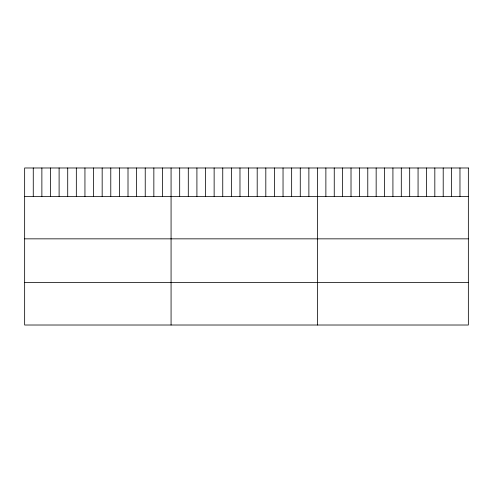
<?xml version="1.0" encoding="UTF-8"?>
<svg xmlns="http://www.w3.org/2000/svg" width="493" height="493" viewBox="0 0 493 493"><rect width="100%" height="100%" fill="white"/><g stroke="black" fill="none" stroke-linecap="round" stroke-linejoin="round"><path stroke-width="0.74" d="M24.65 196.405L468.35 196.405M24.65 238.846L468.35 238.846M24.65 282.575L468.35 282.575M459.969 167.984L459.969 196.405M451.588 167.984L451.588 196.405M443.207 167.984L443.207 196.405M434.826 167.984L434.826 196.405M426.445 167.984L426.445 196.405M418.064 167.984L418.064 196.405M409.683 167.984L409.683 196.405M401.302 167.984L401.302 196.405M392.921 167.984L392.921 196.405M384.54 167.984L384.54 196.405M376.159 167.984L376.159 196.405M367.778 167.984L367.778 196.405M359.397 167.984L359.397 196.405M351.016 167.984L351.016 196.405M342.635 167.984L342.635 196.405M334.254 167.984L334.254 196.405M325.873 167.984L325.873 196.405M317.492 167.984L317.492 325.016M308.877 167.984L308.877 196.405M300.268 167.984L300.268 196.405M291.653 167.984L291.653 196.405M283.037 167.984L283.037 196.405M274.428 167.984L274.428 196.405M265.813 167.984L265.813 196.405M257.198 167.984L257.198 196.405M248.589 167.984L248.589 196.405M239.974 167.984L239.974 196.405M231.365 167.984L231.365 196.405M222.75 167.984L222.75 196.405M214.135 167.984L214.135 196.405M205.526 167.984L205.526 196.405M196.91 167.984L196.91 196.405M188.295 167.984L188.295 196.405M179.686 167.984L179.686 196.405M171.071 167.984L171.071 325.016M162.456 167.984L162.456 196.405M153.847 167.984L153.847 196.405M145.232 167.984L145.232 196.405M136.616 167.984L136.616 196.405M128.007 167.984L128.007 196.405M119.392 167.984L119.392 196.405M110.777 167.984L110.777 196.405M102.168 167.984L102.168 196.405M93.553 167.984L93.553 196.405M84.944 167.984L84.944 196.405M76.329 167.984L76.329 196.405M67.714 167.984L67.714 196.405M59.105 167.984L59.105 196.405M50.489 167.984L50.489 196.405M41.874 167.984L41.874 196.405M33.265 167.984L33.265 196.405M468.35 167.984L24.65 167.984L24.65 325.016L468.35 325.016L468.35 167.984"/></g></svg>
